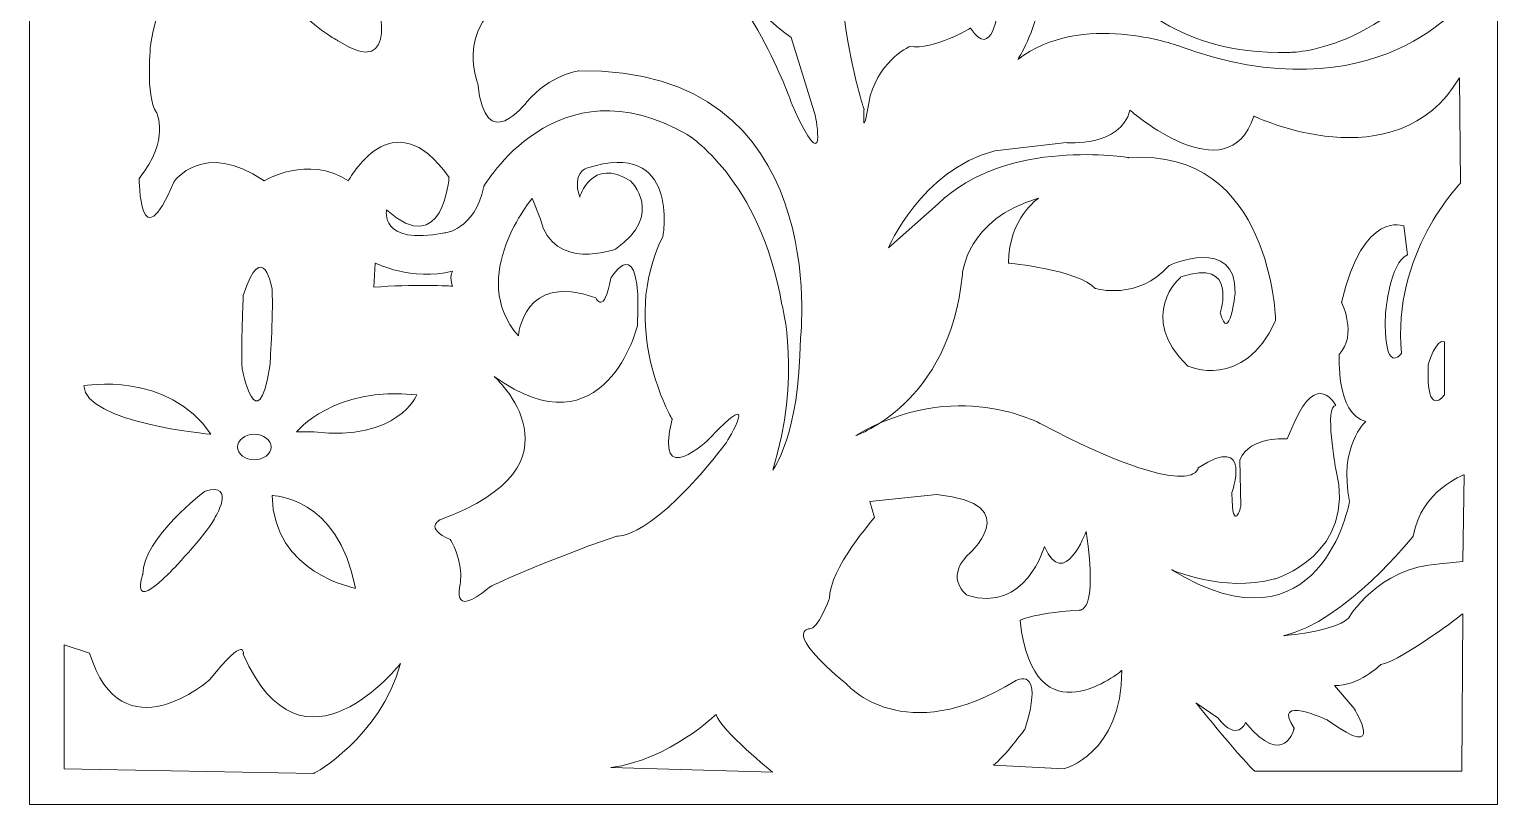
# Model space of a CAD drawing. Header units: centimetres. Extents: x -9.3 to 9.6, y -13.3 to 4.8.
# Drawn here: x -9.32 to -0.55, y -13.28 to -8.65 of the extents above; entities that cross this region are included whole.
import ezdxf

# ---------------------------------------------------------------- set-up
doc = ezdxf.new("R2010")
doc.units = ezdxf.units.CM
doc.header["$MEASUREMENT"] = 0
doc.layers.add('layer 1', color=7, linetype='Continuous')

msp = doc.modelspace()

# ---------------------------------------------------------------- linework, layer by layer
at = {"layer": 'layer 1', "color": 177, "lineweight": 9}
for points, knots in [([(-9.3196, 4.81075), (-9.3196, 4.81075), (-0.55213, 4.81075), (-0.55213, 4.81075), (-0.55213, 4.81075), (-0.55213, 4.81075), (-0.55213, -13.28382), (-0.55213, -13.28382), (-0.55213, -13.28382), (-0.55213, -13.28382), (-9.3196, -13.28382), (-9.3196, -13.28382), (-9.3196, -13.28382), (-9.3196, -13.28382), (-9.3196, 4.81075), (-9.3196, 4.81075)], [0, 0, 0, 0, 0.2, 0.2, 0.2, 0.2, 0.4, 0.4, 0.4, 0.4, 0.6, 0.6, 0.6, 0.6, 1, 1, 1, 1]), ([(-4.76328, -9.1097), (-4.76328, -9.1097), (-4.94277, -8.54991), (-5.38458, -8.1076), (-5.38458, -8.1076), (-5.38458, -8.1076), (-5.21889, -7.78971), (-5.2396, -7.05024), (-5.2396, -7.05024), (-5.2396, -7.05024), (-5.56406, -6.31078), (-5.26721, -5.80628), (-5.26721, -5.80628), (-5.26721, -5.80628), (-4.90135, -5.34325), (-4.63212, -5.21194), (-4.63212, -5.21194), (-4.63212, -5.21194), (-4.06605, -4.83874), (-4.95658, -5.12901), (-4.95658, -5.12901), (-4.95658, -5.12901), (-5.77806, -5.66115), (-5.86779, -6.29695), (-5.86779, -6.29695), (-5.86779, -6.29695), (-5.99185, -6.96135), (-5.95774, -7.1954), (-5.95774, -7.1954), (-5.95587, -7.20827), (-5.95352, -7.21984), (-5.95064, -7.22992), (-5.95064, -7.22992), (-5.89541, -7.42344), (-6.0818, -7.28522), (-6.11632, -6.79453), (-6.11632, -6.79453), (-6.11632, -6.79453), (-6.11632, -6.449), (-6.05419, -6.43517), (-6.05419, -6.43517), (-6.05419, -6.43517), (-6.51671, -6.41444), (-6.66168, -6.449), (-6.66168, -6.449), (-6.66168, -6.449), (-6.72381, -6.30387), (-6.34413, -6.30387), (-6.34413, -6.30387), (-6.34413, -6.30387), (-5.81258, -6.16564), (-6.10251, -5.81319), (-6.10251, -5.81319), (-6.10251, -5.81319), (-5.72283, -5.61277), (-5.77116, -5.25341), (-5.77116, -5.25341), (-5.77116, -5.25341), (-6.14393, -5.44), (-6.66858, -5.46765), (-6.66858, -5.46765), (-6.66858, -5.46765), (-7.28298, -5.62659), (-7.15181, -6.51119), (-7.15181, -6.51119), (-7.15181, -6.51119), (-7.06897, -7.00879), (-6.5029, -7.4096), (-6.5029, -7.4096), (-6.5029, -7.4096), (-6.32341, -7.62385), (-6.75142, -7.32669), (-6.75142, -7.32669), (-6.75142, -7.32669), (-7.42794, -6.96041), (-7.35892, -5.95831), (-7.35892, -5.95831), (-7.35892, -5.95831), (-7.29678, -5.46074), (-6.77213, -5.23268), (-6.77213, -5.23268), (-6.77213, -5.23268), (-5.99896, -5.25341), (-5.90231, -4.88022), (-5.90231, -4.88022), (-5.90231, -4.88022), (-5.41909, -5.35707), (-5.20508, -4.81803), (-5.20508, -4.81803), (-5.20508, -4.81803), (-4.29386, -5.10828), (-4.21102, -3.98872), (-4.21102, -3.98872), (-4.21102, -3.98872), (-4.1765, -3.8505), (-4.66664, -4.34117), (-4.66664, -4.34117), (-4.66664, -4.34117), (-4.90825, -4.58996), (-5.51573, -4.42409), (-5.51573, -4.42409), (-5.51573, -4.42409), (-5.85399, -4.40337), (-5.51573, -4.34117), (-5.51573, -4.34117), (-5.51573, -4.34117), (-4.27316, -4.13385), (-3.92109, -3.55333), (-3.92109, -3.55333), (-3.92109, -3.55333), (-3.87276, -3.95416), (-3.45166, -4.0371), (-3.45166, -4.0371), (-3.45166, -4.0371), (-4.25244, -4.6798), (-3.50689, -4.94932), (-3.50689, -4.94932), (-3.50689, -4.94932), (-3.29288, -4.97006), (-3.68637, -5.08063), (-3.68637, -5.08063), (-3.68637, -5.08063), (-4.1696, -5.12901), (-4.51477, -6.41444), (-4.51477, -6.41444), (-4.51477, -6.41444), (-4.55619, -6.86366), (-4.68735, -6.47663), (-4.68735, -6.47663), (-4.68735, -6.47663), (-4.85993, -6.08272), (-5.29483, -6.33151), (-5.29483, -6.33151), (-5.29483, -6.33151), (-5.0049, -6.31768), (-4.92206, -6.61486), (-4.92206, -6.61486), (-4.92206, -6.61486), (-4.90135, -6.76691), (-5.03941, -6.96732), (-5.03941, -6.96732), (-5.03941, -6.96732), (-5.29483, -7.55473), (-4.85993, -7.95557), (-4.85993, -7.95557), (-4.85993, -7.95557), (-5.30173, -8.34949), (-4.77018, -8.70195), (-4.77018, -8.70195), (-4.77018, -8.70195), (-4.62522, -9.17189), (-4.62522, -9.17189), (-4.62522, -9.17189), (-4.62522, -9.17189), (-4.54929, -9.57964), (-4.76328, -9.1097)], [0, 0, 0, 0, 0.025, 0.025, 0.025, 0.025, 0.05, 0.05, 0.05, 0.05, 0.075, 0.075, 0.075, 0.075, 0.1, 0.1, 0.1, 0.1, 0.125, 0.125, 0.125, 0.125, 0.15, 0.15, 0.15, 0.15, 0.175, 0.175, 0.175, 0.175, 0.2, 0.2, 0.2, 0.2, 0.225, 0.225, 0.225, 0.225, 0.25, 0.25, 0.25, 0.25, 0.275, 0.275, 0.275, 0.275, 0.3, 0.3, 0.3, 0.3, 0.325, 0.325, 0.325, 0.325, 0.35, 0.35, 0.35, 0.35, 0.375, 0.375, 0.375, 0.375, 0.4, 0.4, 0.4, 0.4, 0.425, 0.425, 0.425, 0.425, 0.45, 0.45, 0.45, 0.45, 0.475, 0.475, 0.475, 0.475, 0.5, 0.5, 0.5, 0.5, 0.525, 0.525, 0.525, 0.525, 0.55, 0.55, 0.55, 0.55, 0.575, 0.575, 0.575, 0.575, 0.6, 0.6, 0.6, 0.6, 0.625, 0.625, 0.625, 0.625, 0.65, 0.65, 0.65, 0.65, 0.675, 0.675, 0.675, 0.675, 0.7, 0.7, 0.7, 0.7, 0.725, 0.725, 0.725, 0.725, 0.75, 0.75, 0.75, 0.75, 0.775, 0.775, 0.775, 0.775, 0.8, 0.8, 0.8, 0.8, 0.825, 0.825, 0.825, 0.825, 0.85, 0.85, 0.85, 0.85, 0.875, 0.875, 0.875, 0.875, 0.9, 0.9, 0.9, 0.9, 0.925, 0.925, 0.925, 0.925, 0.95, 0.95, 0.95, 0.95, 1, 1, 1, 1]), ([(-4.33528, -9.13043), (-4.33528, -9.13043), (-4.60623, -8.37091), (-4.44359, -7.22136), (-4.44359, -7.22136), (-4.44204, -7.21043), (-4.44046, -7.19946), (-4.43883, -7.18846), (-4.43883, -7.18846), (-4.43883, -7.18846), (-4.05225, -5.87538), (-3.14102, -6.50428), (-3.14102, -6.50428), (-3.14102, -6.50428), (-2.78203, -6.62868), (-3.09959, -7.26448), (-3.09959, -7.26448), (-3.09959, -7.26448), (-3.23765, -7.61003), (-3.63805, -7.31977), (-3.63805, -7.31977), (-3.63805, -7.31977), (-3.91419, -6.98114), (-3.53451, -6.82219), (-3.53451, -6.82219), (-3.53451, -6.82219), (-3.65185, -7.14007), (-3.42405, -7.20228), (-3.42405, -7.20228), (-3.42405, -7.20228), (-3.18934, -7.31977), (-3.07889, -7.00185), (-3.07889, -7.00185), (-3.07889, -7.00185), (-2.95462, -6.54575), (-3.39643, -6.53192), (-3.39643, -6.53192), (-3.39643, -6.53192), (-3.94869, -6.41444), (-4.03843, -7.15391), (-4.03843, -7.15391), (-4.03843, -7.15391), (-4.10057, -7.64459), (-3.52759, -7.76897), (-3.52759, -7.76897), (-3.52759, -7.76897), (-3.12721, -7.86572), (-2.95462, -7.61003), (-2.95462, -7.61003), (-2.95462, -7.61003), (-2.94772, -7.81735), (-2.76134, -7.81735), (-2.76134, -7.81735), (-2.76134, -7.81735), (-2.73372, -8.04542), (-2.63707, -8.07305), (-2.63707, -8.07305), (-2.63707, -8.07305), (-2.56803, -8.21126), (-2.82346, -7.97629), (-2.82346, -7.97629), (-2.82346, -7.97629), (-3.03747, -7.89338), (-2.80966, -8.38405), (-2.80966, -8.38405), (-2.80966, -8.38405), (-2.52661, -8.81252), (-1.79487, -8.79179), (-1.79487, -8.79179), (-1.79487, -8.79179), (-1.2219, -8.7987), (-0.76628, -8.1007), (-0.76628, -8.1007), (-0.76628, -8.1007), (-0.73867, -8.46697), (-0.73867, -8.46697), (-0.73867, -8.46697), (-0.73867, -8.46697), (-1.27022, -9.19261), (-2.46448, -8.75032), (-2.46448, -8.75032), (-2.46448, -8.75032), (-3.03747, -8.543), (-3.41714, -8.83325), (-3.41714, -8.83325), (-3.41714, -8.83325), (-2.98223, -8.14908), (-3.70018, -8.06614), (-3.70018, -8.06614), (-3.70018, -8.06614), (-4.01773, -8.03851), (-4.06605, -8.44624), (-4.06605, -8.44624), (-4.06605, -8.44624), (-3.67947, -8.57064), (-3.53451, -8.53608), (-3.53451, -8.53608), (-3.53451, -8.53608), (-3.56901, -8.84707), (-3.70018, -8.64666), (-3.70018, -8.64666), (-3.70018, -8.64666), (-3.91419, -8.77797), (-4.06605, -8.75723), (-4.06605, -8.75723), (-4.06605, -8.75723), (-4.26625, -8.85398), (-4.30766, -9.09586), (-4.30766, -9.09586), (-4.34909, -9.33775), (-4.33528, -9.13043), (-4.33528, -9.13043)], [0, 0, 0, 0, 0.0344828, 0.0344828, 0.0344828, 0.0344828, 0.0689655, 0.0689655, 0.0689655, 0.0689655, 0.1034483, 0.1034483, 0.1034483, 0.1034483, 0.137931, 0.137931, 0.137931, 0.137931, 0.1724138, 0.1724138, 0.1724138, 0.1724138, 0.2068966, 0.2068966, 0.2068966, 0.2068966, 0.2413793, 0.2413793, 0.2413793, 0.2413793, 0.2758621, 0.2758621, 0.2758621, 0.2758621, 0.3103448, 0.3103448, 0.3103448, 0.3103448, 0.3448276, 0.3448276, 0.3448276, 0.3448276, 0.3793103, 0.3793103, 0.3793103, 0.3793103, 0.4137931, 0.4137931, 0.4137931, 0.4137931, 0.4482759, 0.4482759, 0.4482759, 0.4482759, 0.4827586, 0.4827586, 0.4827586, 0.4827586, 0.5172414, 0.5172414, 0.5172414, 0.5172414, 0.5517241, 0.5517241, 0.5517241, 0.5517241, 0.5862069, 0.5862069, 0.5862069, 0.5862069, 0.6206897, 0.6206897, 0.6206897, 0.6206897, 0.6551724, 0.6551724, 0.6551724, 0.6551724, 0.6896552, 0.6896552, 0.6896552, 0.6896552, 0.7241379, 0.7241379, 0.7241379, 0.7241379, 0.7586207, 0.7586207, 0.7586207, 0.7586207, 0.7931034, 0.7931034, 0.7931034, 0.7931034, 0.8275862, 0.8275862, 0.8275862, 0.8275862, 0.862069, 0.862069, 0.862069, 0.862069, 0.8965517, 0.8965517, 0.8965517, 0.8965517, 0.9310345, 0.9310345, 0.9310345, 0.9310345, 1, 1, 1, 1]), ([(-7.73859, -7.84501), (-7.73859, -7.84501), (-8.45654, -7.93484), (-8.5946, -8.73651), (-8.5946, -8.73651), (-8.5946, -8.73651), (-8.62912, -9.05439), (-8.56008, -9.15116), (-8.56008, -9.15116), (-8.56008, -9.15116), (-8.47725, -9.31011), (-8.66363, -9.54507), (-8.66363, -9.54507), (-8.66363, -9.54507), (-8.66363, -10.05648), (-8.45654, -9.56581), (-8.45654, -9.56581), (-8.45654, -9.56581), (-8.28395, -9.31011), (-7.91808, -9.5589), (-7.91808, -9.5589), (-7.91808, -9.5589), (-7.65575, -9.39995), (-7.41413, -9.5589), (-7.41413, -9.5589), (-7.41413, -9.5589), (-7.15181, -9.05439), (-6.81355, -9.53817), (-6.81355, -9.53817), (-6.81355, -9.53817), (-6.84807, -10.03575), (-7.18633, -9.73167), (-7.18633, -9.73167), (-7.18633, -9.73167), (-7.23465, -9.94592), (-6.84117, -9.86989), (-6.84117, -9.86989), (-6.84117, -9.86989), (-6.66168, -9.85607), (-6.60644, -9.59345), (-6.60644, -9.59345), (-6.60644, -9.59345), (-6.17154, -8.83325), (-5.39148, -9.28246), (-5.39148, -9.28246), (-5.39148, -9.28246), (-4.95658, -9.54507), (-4.82542, -10.29837), (-4.82542, -10.29837), (-4.82542, -10.29837), (-4.70805, -10.72684), (-4.88064, -11.28662), (-4.88064, -11.28662), (-4.88064, -11.28662), (-4.72187, -11.08621), (-4.71496, -10.49878), (-4.71496, -10.49878), (-4.71496, -10.49878), (-4.52167, -8.87473), (-6.04038, -8.90236), (-6.04038, -8.90236), (-6.04038, -8.90236), (-6.20607, -8.92311), (-6.35103, -9.08895), (-6.35103, -9.08895), (-6.35103, -9.08895), (-6.59954, -9.42068), (-6.64097, -8.97838), (-6.64097, -8.97838), (-6.64097, -8.97838), (-6.81355, -8.57755), (-6.32341, -8.39786), (-6.32341, -8.39786), (-6.32341, -8.39786), (-6.17154, -8.30802), (-6.42006, -8.30802), (-6.42006, -8.30802), (-6.42006, -8.30802), (-6.67548, -8.34258), (-6.37174, -8.09379), (-6.37174, -8.09379), (-6.37174, -8.09379), (-6.15774, -7.99704), (-5.84019, -8.17672), (-5.84019, -8.17672), (-5.84019, -8.17672), (-5.96444, -7.99704), (-6.39935, -7.89338), (-6.39935, -7.89338), (-6.39935, -7.89338), (-6.94472, -7.85191), (-7.1173, -8.00395), (-7.1173, -8.00395), (-7.1173, -8.00395), (-7.29678, -8.12142), (-7.24846, -8.44624), (-7.24846, -8.44624), (-7.24846, -8.44624), (-7.08968, -8.97148), (-7.47626, -8.72267), (-7.47626, -8.72267), (-7.47626, -8.72267), (-8.01472, -8.43933), (-7.81453, -8.00395), (-7.81453, -8.00395), (-7.81453, -8.00395), (-7.81453, -7.9141), (-7.73859, -7.84501)], [0, 0, 0, 0, 0.0357143, 0.0357143, 0.0357143, 0.0357143, 0.0714286, 0.0714286, 0.0714286, 0.0714286, 0.1071429, 0.1071429, 0.1071429, 0.1071429, 0.1428571, 0.1428571, 0.1428571, 0.1428571, 0.1785714, 0.1785714, 0.1785714, 0.1785714, 0.2142857, 0.2142857, 0.2142857, 0.2142857, 0.25, 0.25, 0.25, 0.25, 0.2857143, 0.2857143, 0.2857143, 0.2857143, 0.3214286, 0.3214286, 0.3214286, 0.3214286, 0.3571429, 0.3571429, 0.3571429, 0.3571429, 0.3928571, 0.3928571, 0.3928571, 0.3928571, 0.4285714, 0.4285714, 0.4285714, 0.4285714, 0.4642857, 0.4642857, 0.4642857, 0.4642857, 0.5, 0.5, 0.5, 0.5, 0.5357143, 0.5357143, 0.5357143, 0.5357143, 0.5714286, 0.5714286, 0.5714286, 0.5714286, 0.6071429, 0.6071429, 0.6071429, 0.6071429, 0.6428571, 0.6428571, 0.6428571, 0.6428571, 0.6785714, 0.6785714, 0.6785714, 0.6785714, 0.7142857, 0.7142857, 0.7142857, 0.7142857, 0.75, 0.75, 0.75, 0.75, 0.7857143, 0.7857143, 0.7857143, 0.7857143, 0.8214286, 0.8214286, 0.8214286, 0.8214286, 0.8571429, 0.8571429, 0.8571429, 0.8571429, 0.8928571, 0.8928571, 0.8928571, 0.8928571, 0.9285714, 0.9285714, 0.9285714, 0.9285714, 1, 1, 1, 1]), ([(-4.3836, -11.0793), (-4.3836, -11.0793), (-3.82444, -10.8927), (-3.7485, -10.11867), (-3.7485, -10.11867), (-3.7485, -10.11867), (-3.72779, -9.78696), (-3.29288, -9.66256), (-3.29288, -9.66256), (-3.29288, -9.66256), (-3.47237, -9.78005), (-3.47237, -10.04958), (-3.47237, -10.04958), (-3.47237, -10.04958), (-3.05127, -10.09105), (-2.95462, -10.20162), (-2.95462, -10.20162), (-2.95462, -10.20162), (-2.6992, -10.27763), (-2.51281, -10.06339), (-2.51281, -10.06339), (-2.51281, -10.06339), (-2.11241, -9.88371), (-2.11933, -10.22925), (-2.11933, -10.22925), (-2.11933, -10.22925), (-2.15384, -10.54025), (-2.20907, -10.34674), (-2.20907, -10.34674), (-2.20907, -10.34674), (-2.09861, -10.01501), (-2.44379, -10.1325), (-2.44379, -10.1325), (-2.44379, -10.1325), (-2.71301, -10.36747), (-2.40236, -10.66465), (-2.40236, -10.66465), (-2.40236, -10.66465), (-2.07101, -10.81668), (-1.87771, -10.39512), (-1.87771, -10.39512), (-1.87771, -10.39512), (-1.89842, -9.35849), (-2.75443, -9.42068), (-2.75443, -9.42068), (-2.75443, -9.42068), (-3.48617, -9.29628), (-3.89346, -9.69711), (-3.89346, -9.69711), (-3.89346, -9.69711), (-4.19031, -9.95973), (-4.19031, -9.95973), (-4.19031, -9.95973), (-4.19031, -9.95973), (-3.99702, -9.4967), (-3.55521, -9.37921), (-3.55521, -9.37921), (-3.55521, -9.37921), (-3.12721, -9.33084), (-3.12721, -9.33084), (-3.12721, -9.33084), (-3.12721, -9.33084), (-2.80276, -9.35849), (-2.74752, -9.13733), (-2.74752, -9.13733), (-2.74752, -9.13733), (-2.16075, -9.64874), (-2.00887, -9.17189), (-2.00887, -9.17189), (-2.00887, -9.17189), (-1.15977, -9.57964), (-0.78009, -8.94383), (-0.78009, -8.94383), (-0.78009, -8.94383), (-0.77318, -9.57273), (-0.77318, -9.57273), (-0.77318, -9.57273), (-0.77318, -9.57273), (-1.18738, -9.9943), (-1.12525, -10.58862), (-1.12525, -10.58862), (-1.12525, -10.58862), (-1.2357, -10.74067), (-1.2219, -10.34674), (-1.2219, -10.34674), (-1.2219, -10.34674), (-1.19428, -10.04267), (-1.09073, -10.0012), (-1.09073, -10.0012), (-1.09073, -10.0012), (-1.11145, -9.82842), (-1.11145, -9.82842), (-1.11145, -9.82842), (-1.11145, -9.82842), (-1.35306, -9.72476), (-1.48423, -10.28455), (-1.48423, -10.28455), (-1.48423, -10.28455), (-1.38758, -10.47805), (-1.49803, -10.59553), (-1.49803, -10.59553), (-1.49803, -10.59553), (-1.51874, -10.94799), (-1.33925, -10.99637), (-1.33925, -10.99637), (-1.33925, -10.99637), (-1.50493, -11.14149), (-1.4359, -11.47322), (-1.4359, -11.47322), (-1.4359, -11.47322), (-1.60847, -12.42692), (-2.499, -11.88096), (-2.499, -11.88096), (-2.499, -11.88096), (-2.19526, -12.01918), (-1.88462, -11.93625), (-1.88462, -11.93625), (-1.88462, -11.93625), (-1.38758, -11.79112), (-1.51874, -11.27972), (-1.51874, -11.27972), (-1.51874, -11.27972), (-1.58777, -10.89961), (-1.51874, -10.89961), (-1.51874, -10.89961), (-1.51874, -10.89961), (-1.6292, -10.68537), (-1.76726, -11.00327), (-1.76726, -11.00327), (-1.76726, -11.00327), (-1.80868, -11.10003), (-1.80868, -11.10003), (-1.80868, -11.10003), (-1.80868, -11.10003), (-2.02958, -11.0793), (-2.09171, -11.22443), (-2.09171, -11.22443), (-2.09171, -11.22443), (-2.08482, -11.50086), (-2.08482, -11.50086), (-2.08482, -11.50086), (-2.08482, -11.50086), (-2.13313, -11.68055), (-2.14003, -11.42484), (-2.14003, -11.42484), (-2.14003, -11.42484), (-2.00887, -11.05856), (-2.34023, -11.27281), (-2.34023, -11.27281), (-2.34023, -11.27281), (-2.35404, -11.49395), (-3.27908, -11.01018), (-3.27908, -11.01018), (-3.27908, -11.01018), (-3.78992, -10.72684), (-4.3836, -11.0793)], [0, 0, 0, 0, 0.025, 0.025, 0.025, 0.025, 0.05, 0.05, 0.05, 0.05, 0.075, 0.075, 0.075, 0.075, 0.1, 0.1, 0.1, 0.1, 0.125, 0.125, 0.125, 0.125, 0.15, 0.15, 0.15, 0.15, 0.175, 0.175, 0.175, 0.175, 0.2, 0.2, 0.2, 0.2, 0.225, 0.225, 0.225, 0.225, 0.25, 0.25, 0.25, 0.25, 0.275, 0.275, 0.275, 0.275, 0.3, 0.3, 0.3, 0.3, 0.325, 0.325, 0.325, 0.325, 0.35, 0.35, 0.35, 0.35, 0.375, 0.375, 0.375, 0.375, 0.4, 0.4, 0.4, 0.4, 0.425, 0.425, 0.425, 0.425, 0.45, 0.45, 0.45, 0.45, 0.475, 0.475, 0.475, 0.475, 0.5, 0.5, 0.5, 0.5, 0.525, 0.525, 0.525, 0.525, 0.55, 0.55, 0.55, 0.55, 0.575, 0.575, 0.575, 0.575, 0.6, 0.6, 0.6, 0.6, 0.625, 0.625, 0.625, 0.625, 0.65, 0.65, 0.65, 0.65, 0.675, 0.675, 0.675, 0.675, 0.7, 0.7, 0.7, 0.7, 0.725, 0.725, 0.725, 0.725, 0.75, 0.75, 0.75, 0.75, 0.775, 0.775, 0.775, 0.775, 0.8, 0.8, 0.8, 0.8, 0.825, 0.825, 0.825, 0.825, 0.85, 0.85, 0.85, 0.85, 0.875, 0.875, 0.875, 0.875, 0.9, 0.9, 0.9, 0.9, 0.925, 0.925, 0.925, 0.925, 0.95, 0.95, 0.95, 0.95, 1, 1, 1, 1]), ([(-6.31651, -9.66256), (-6.31651, -9.66256), (-6.71, -10.1325), (-6.39935, -10.48496), (-6.39935, -10.48496), (-6.39935, -10.48496), (-6.37174, -10.09796), (-5.93683, -10.25689), (-5.93683, -10.25689), (-5.93683, -10.25689), (-5.88851, -10.36747), (-5.8471, -10.13942), (-5.8471, -10.13942), (-5.8471, -10.13942), (-5.6607, -9.82842), (-5.68831, -10.42276), (-5.68831, -10.42276), (-5.68831, -10.42276), (-5.88161, -11.2037), (-6.54433, -10.72684), (-6.54433, -10.72684), (-6.54433, -10.72684), (-5.95754, -11.25207), (-6.86878, -11.5838), (-6.86878, -11.5838), (-6.86878, -11.5838), (-6.96542, -11.63218), (-6.80665, -11.70128), (-6.80665, -11.70128), (-6.80665, -11.70128), (-6.73071, -11.81186), (-6.74451, -11.95698), (-6.74451, -11.95698), (-6.74451, -11.95698), (-6.81355, -12.19197), (-6.57194, -11.98462), (-6.57194, -11.98462), (-6.57194, -11.98462), (-6.27509, -11.8395), (-5.81258, -11.68055), (-5.81258, -11.68055), (-5.81258, -11.68055), (-5.60548, -11.70819), (-5.15676, -11.12077), (-5.15676, -11.12077), (-5.15676, -11.12077), (-4.93587, -10.75449), (-5.26031, -11.10003), (-5.26031, -11.10003), (-5.26031, -11.10003), (-5.59166, -11.41794), (-5.48121, -10.98255), (-5.48121, -10.98255), (-5.48121, -10.98255), (-5.80567, -10.42968), (-5.53644, -9.89063), (-5.53644, -9.89063), (-5.53644, -9.89063), (-5.43289, -9.3032), (-5.99206, -9.48288), (-5.99206, -9.48288), (-5.99206, -9.48288), (-6.0818, -9.51052), (-6.03348, -9.65565), (-6.03348, -9.65565), (-6.03348, -9.65565), (-5.96444, -9.41377), (-5.72973, -9.5589), (-5.72973, -9.5589), (-5.72973, -9.5589), (-5.52263, -9.75932), (-5.81948, -9.96664), (-5.81948, -9.96664), (-5.81948, -9.96664), (-6.19226, -10.10486), (-6.2682, -9.78696), (-6.2682, -9.78696), (-6.2682, -9.78696), (-6.31651, -9.66256), (-6.31651, -9.66256)], [0, 0, 0, 0, 0.047619, 0.047619, 0.047619, 0.047619, 0.0952381, 0.0952381, 0.0952381, 0.0952381, 0.1428571, 0.1428571, 0.1428571, 0.1428571, 0.1904762, 0.1904762, 0.1904762, 0.1904762, 0.2380952, 0.2380952, 0.2380952, 0.2380952, 0.2857143, 0.2857143, 0.2857143, 0.2857143, 0.3333333, 0.3333333, 0.3333333, 0.3333333, 0.3809524, 0.3809524, 0.3809524, 0.3809524, 0.4285714, 0.4285714, 0.4285714, 0.4285714, 0.4761905, 0.4761905, 0.4761905, 0.4761905, 0.5238095, 0.5238095, 0.5238095, 0.5238095, 0.5714286, 0.5714286, 0.5714286, 0.5714286, 0.6190476, 0.6190476, 0.6190476, 0.6190476, 0.6666667, 0.6666667, 0.6666667, 0.6666667, 0.7142857, 0.7142857, 0.7142857, 0.7142857, 0.7619048, 0.7619048, 0.7619048, 0.7619048, 0.8095238, 0.8095238, 0.8095238, 0.8095238, 0.8571429, 0.8571429, 0.8571429, 0.8571429, 0.9047619, 0.9047619, 0.9047619, 0.9047619, 1, 1, 1, 1]), ([(-8.04234, -10.24308), (-8.04234, -10.24308), (-8.05615, -10.56099), (-8.04924, -10.67846), (-8.04924, -10.67846), (-8.04924, -10.67846), (-7.9595, -11.12767), (-7.88356, -10.66465), (-7.88356, -10.66465), (-7.88356, -10.66465), (-7.86285, -10.37438), (-7.86975, -10.20852), (-7.86975, -10.20852), (-7.86975, -10.20852), (-7.92498, -9.88371), (-8.04234, -10.24308)], [0, 0, 0, 0, 0.2, 0.2, 0.2, 0.2, 0.4, 0.4, 0.4, 0.4, 0.6, 0.6, 0.6, 0.6, 1, 1, 1, 1]), ([(-7.25537, -10.04958), (-7.25537, -10.04958), (-7.03445, -10.16014), (-6.79284, -10.09796), (-6.79284, -10.09796), (-6.79284, -10.09796), (-6.81355, -10.1325), (-6.79284, -10.1878), (-6.79284, -10.1878), (-6.79284, -10.1878), (-7.04136, -10.17396), (-7.26227, -10.19471), (-7.26227, -10.19471), (-7.26227, -10.19471), (-7.25537, -10.04958), (-7.25537, -10.04958)], [0, 0, 0, 0, 0.2, 0.2, 0.2, 0.2, 0.4, 0.4, 0.4, 0.4, 0.6, 0.6, 0.6, 0.6, 1, 1, 1, 1]), ([(-0.86983, -10.51951), (-0.86983, -10.51951), (-0.86983, -10.83742), (-0.86983, -10.83742), (-0.86983, -10.83742), (-0.86983, -10.83742), (-0.98028, -10.98946), (-0.96647, -10.65773), (-0.96647, -10.65773), (-0.96647, -10.65773), (-0.91815, -10.49187), (-0.86983, -10.51951)], [0, 0, 0, 0, 0.25, 0.25, 0.25, 0.25, 0.5, 0.5, 0.5, 0.5, 1, 1, 1, 1]), ([(-8.99499, -10.78213), (-8.99499, -10.78213), (-8.49106, -10.69229), (-8.23563, -11.0724), (-8.23563, -11.0724), (-8.23563, -11.0724), (-8.98808, -11.00327), (-8.99499, -10.78213)], [0, 0, 0, 0, 0.3333333, 0.3333333, 0.3333333, 0.3333333, 1, 1, 1, 1]), ([(-7.72479, -11.05856), (-7.72479, -11.05856), (-7.50388, -10.78213), (-7.00685, -10.83742), (-7.00685, -10.83742), (-7.00685, -10.83742), (-7.1173, -11.11386), (-7.62124, -11.05856), (-7.62124, -11.05856), (-7.62124, -11.05856), (-7.72479, -11.05856), (-7.72479, -11.05856)], [0, 0, 0, 0, 0.25, 0.25, 0.25, 0.25, 0.5, 0.5, 0.5, 0.5, 1, 1, 1, 1]), ([(-7.97675, -11.0724), (-7.92147, -11.0724), (-7.87665, -11.10643), (-7.87665, -11.1484), (-7.87665, -11.1484), (-7.87665, -11.19038), (-7.92147, -11.22443), (-7.97675, -11.22443), (-7.97675, -11.22443), (-8.03203, -11.22443), (-8.07684, -11.19038), (-8.07684, -11.1484), (-8.07684, -11.1484), (-8.07684, -11.10643), (-8.03203, -11.0724), (-7.97675, -11.0724)], [0, 0, 0, 0, 0.2, 0.2, 0.2, 0.2, 0.4, 0.4, 0.4, 0.4, 0.6, 0.6, 0.6, 0.6, 1, 1, 1, 1]), ([(-8.27015, -11.41103), (-8.27015, -11.41103), (-8.64292, -11.69436), (-8.64292, -11.90861), (-8.64292, -11.90861), (-8.64292, -11.90861), (-8.72577, -12.14359), (-8.48415, -11.90169), (-8.48415, -11.90169), (-8.48415, -11.90169), (-8.27015, -11.68055), (-8.21491, -11.57688), (-8.21491, -11.57688), (-8.21491, -11.57688), (-8.07684, -11.35574), (-8.27015, -11.41103)], [0, 0, 0, 0, 0.2, 0.2, 0.2, 0.2, 0.4, 0.4, 0.4, 0.4, 0.6, 0.6, 0.6, 0.6, 1, 1, 1, 1]), ([(-0.75248, -11.31427), (-0.75248, -11.31427), (-1.00789, -11.40411), (-1.05621, -11.68055), (-1.05621, -11.68055), (-1.05621, -11.68055), (-1.46351, -12.19197), (-1.82938, -12.27487), (-1.82938, -12.27487), (-1.82938, -12.27487), (-1.53945, -12.25415), (-1.4428, -12.17121), (-1.4428, -12.17121), (-1.4428, -12.17121), (-1.27022, -11.86714), (-0.89745, -11.8464), (-0.89745, -11.8464), (-0.89745, -11.8464), (-0.75938, -11.83259), (-0.75938, -11.83259), (-0.75938, -11.83259), (-0.75938, -11.83259), (-0.75248, -11.31427), (-0.75248, -11.31427)], [0, 0, 0, 0, 0.1428571, 0.1428571, 0.1428571, 0.1428571, 0.2857143, 0.2857143, 0.2857143, 0.2857143, 0.4285714, 0.4285714, 0.4285714, 0.4285714, 0.5714286, 0.5714286, 0.5714286, 0.5714286, 0.7142857, 0.7142857, 0.7142857, 0.7142857, 1, 1, 1, 1]), ([(-7.86975, -11.43865), (-7.86975, -11.43865), (-7.47626, -11.43865), (-7.37272, -11.99154), (-7.37272, -11.99154), (-7.37272, -11.99154), (-7.86285, -11.90169), (-7.86975, -11.43865)], [0, 0, 0, 0, 0.3333333, 0.3333333, 0.3333333, 0.3333333, 1, 1, 1, 1]), ([(-4.27316, -11.56997), (-4.27316, -11.56997), (-4.54238, -11.87405), (-4.54238, -12.05374), (-4.54238, -12.05374), (-4.54238, -12.05374), (-4.61141, -12.24034), (-4.65974, -12.23342), (-4.65974, -12.23342), (-4.65974, -12.23342), (-4.83232, -12.24034), (-4.43883, -12.56514), (-4.43883, -12.56514), (-4.43883, -12.56514), (-4.10057, -12.95906), (-3.43095, -12.54441), (-3.43095, -12.54441), (-3.43095, -12.54441), (-3.25146, -12.44075), (-3.37572, -12.83466), (-3.37572, -12.83466), (-3.37572, -12.83466), (-3.49999, -13.00053), (-3.56212, -13.0489), (-3.56212, -13.0489), (-3.56212, -13.0489), (-3.14102, -13.06964), (-3.14102, -13.06964), (-3.14102, -13.06964), (-3.14102, -13.06964), (-2.79584, -12.9798), (-2.79584, -12.48222), (-2.79584, -12.48222), (-2.79584, -12.48222), (-3.3205, -12.92451), (-3.40334, -12.18505), (-3.40334, -12.18505), (-3.40334, -12.18505), (-3.35502, -12.14359), (-3.05127, -12.12284), (-3.05127, -12.12284), (-3.05127, -12.12284), (-2.93391, -12.15049), (-3.00985, -11.6529), (-3.00985, -11.6529), (-3.00985, -11.6529), (-3.14102, -12.01227), (-3.25836, -11.74274), (-3.25836, -11.74274), (-3.25836, -11.74274), (-3.36882, -12.14359), (-3.72089, -12.033), (-3.72089, -12.033), (-3.72089, -12.033), (-3.85205, -11.93625), (-3.72089, -11.79803), (-3.72089, -11.79803), (-3.72089, -11.79803), (-3.35502, -11.48704), (-3.90037, -11.43175), (-3.90037, -11.43175), (-3.90037, -11.43175), (-4.30077, -11.47322), (-4.30077, -11.47322), (-4.30077, -11.47322), (-4.30077, -11.47322), (-4.27316, -11.56997), (-4.27316, -11.56997)], [0, 0, 0, 0, 0.0555556, 0.0555556, 0.0555556, 0.0555556, 0.1111111, 0.1111111, 0.1111111, 0.1111111, 0.1666667, 0.1666667, 0.1666667, 0.1666667, 0.2222222, 0.2222222, 0.2222222, 0.2222222, 0.2777778, 0.2777778, 0.2777778, 0.2777778, 0.3333333, 0.3333333, 0.3333333, 0.3333333, 0.3888889, 0.3888889, 0.3888889, 0.3888889, 0.4444444, 0.4444444, 0.4444444, 0.4444444, 0.5, 0.5, 0.5, 0.5, 0.5555556, 0.5555556, 0.5555556, 0.5555556, 0.6111111, 0.6111111, 0.6111111, 0.6111111, 0.6666667, 0.6666667, 0.6666667, 0.6666667, 0.7222222, 0.7222222, 0.7222222, 0.7222222, 0.7777778, 0.7777778, 0.7777778, 0.7777778, 0.8333333, 0.8333333, 0.8333333, 0.8333333, 0.8888889, 0.8888889, 0.8888889, 0.8888889, 1, 1, 1, 1]), ([(-2.35404, -12.67572), (-2.35404, -12.67572), (-2.05029, -13.0489), (-2.00197, -13.08346), (-2.00197, -13.08346), (-2.00197, -13.08346), (-0.76628, -13.08346), (-0.76628, -13.08346), (-0.76628, -13.08346), (-0.76628, -13.08346), (-0.75938, -12.14359), (-0.75938, -12.14359), (-0.75938, -12.14359), (-0.75938, -12.14359), (-1.10454, -12.41309), (-1.24951, -12.44766), (-1.24951, -12.44766), (-1.24951, -12.44766), (-1.38758, -12.57897), (-1.52565, -12.57205), (-1.52565, -12.57205), (-1.52565, -12.57205), (-1.40828, -12.71028), (-1.40828, -12.71028), (-1.40828, -12.71028), (-1.40828, -12.71028), (-1.2081, -13.042), (-1.56707, -12.77938), (-1.56707, -12.77938), (-1.56707, -12.77938), (-1.90532, -12.62042), (-1.76726, -12.82776), (-1.76726, -12.82776), (-1.76726, -12.82776), (-1.82248, -13.07655), (-2.05719, -12.79321), (-2.05719, -12.79321), (-2.05719, -12.79321), (-2.10551, -12.9176), (-2.22288, -12.76555), (-2.22288, -12.76555), (-2.22288, -12.76555), (-2.35404, -12.67572), (-2.35404, -12.67572)], [0, 0, 0, 0, 0.0833333, 0.0833333, 0.0833333, 0.0833333, 0.1666667, 0.1666667, 0.1666667, 0.1666667, 0.25, 0.25, 0.25, 0.25, 0.3333333, 0.3333333, 0.3333333, 0.3333333, 0.4166667, 0.4166667, 0.4166667, 0.4166667, 0.5, 0.5, 0.5, 0.5, 0.5833333, 0.5833333, 0.5833333, 0.5833333, 0.6666667, 0.6666667, 0.6666667, 0.6666667, 0.75, 0.75, 0.75, 0.75, 0.8333333, 0.8333333, 0.8333333, 0.8333333, 1, 1, 1, 1]), ([(-9.11235, -12.33017), (-9.11235, -12.33017), (-9.11235, -13.06964), (-9.11235, -13.06964), (-9.11235, -13.06964), (-9.11235, -13.06964), (-7.62124, -13.09728), (-7.62124, -13.09728), (-7.62124, -13.09728), (-7.62124, -13.09728), (-7.22775, -12.88996), (-7.10348, -12.44075), (-7.10348, -12.44075), (-7.10348, -12.44075), (-7.69027, -13.19403), (-8.04234, -12.38547), (-8.04234, -12.38547), (-8.04234, -12.38547), (-8.02163, -12.26106), (-8.24253, -12.5375), (-8.24253, -12.5375), (-8.24253, -12.5375), (-8.76719, -13.00053), (-8.96047, -12.37854), (-8.96047, -12.37854), (-8.96047, -12.37854), (-9.11235, -12.33017), (-9.11235, -12.33017)], [0, 0, 0, 0, 0.125, 0.125, 0.125, 0.125, 0.25, 0.25, 0.25, 0.25, 0.375, 0.375, 0.375, 0.375, 0.5, 0.5, 0.5, 0.5, 0.625, 0.625, 0.625, 0.625, 0.75, 0.75, 0.75, 0.75, 1, 1, 1, 1]), ([(-5.21889, -12.74482), (-5.21889, -12.74482), (-5.49502, -13.01435), (-5.8471, -13.06272), (-5.8471, -13.06272), (-5.8471, -13.06272), (-4.88064, -13.09037), (-4.88064, -13.09037), (-4.88064, -13.09037), (-4.88064, -13.09037), (-5.19128, -12.84158), (-5.21889, -12.74482)], [0, 0, 0, 0, 0.25, 0.25, 0.25, 0.25, 0.5, 0.5, 0.5, 0.5, 1, 1, 1, 1])]:
    msp.add_open_spline(points, degree=3, knots=knots, dxfattribs=at)

doc.saveas('drawing.dxf')
